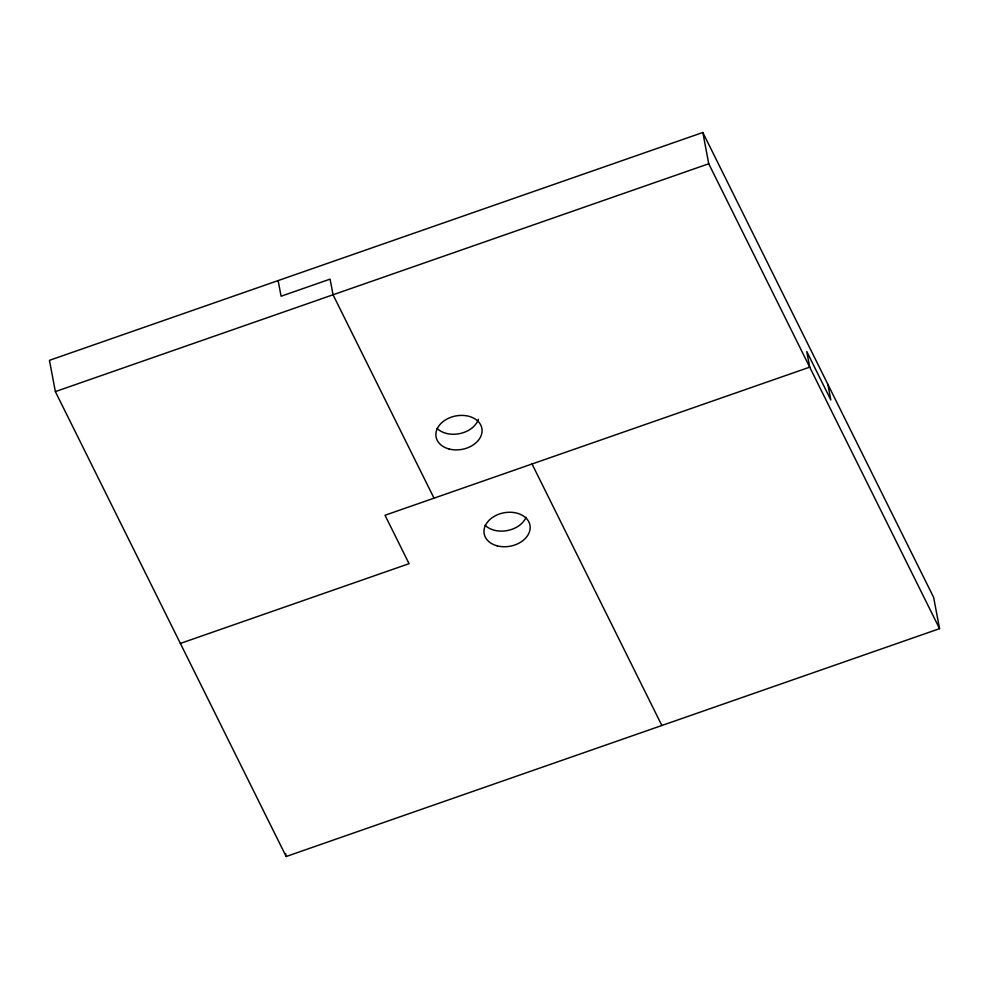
<?xml version="1.0" encoding="UTF-8"?>
<svg xmlns="http://www.w3.org/2000/svg" width="989" height="989" viewBox="0 0 989 989"><rect width="100%" height="100%" fill="white"/><g stroke="black" fill="none" stroke-linecap="round" stroke-linejoin="round"><path stroke-width="1.48" d="M702.833 132.489L49.45 360.33L55.359 391.607L286.167 856.511L939.55 628.67L933.641 597.393L702.833 132.489L708.742 163.766L939.55 628.67M55.359 391.607L708.742 163.766M180.381 643.431L409.063 563.681L385.018 515.257L809.719 367.154L806.764 351.528L830.809 399.952L827.855 384.313M532.033 463.989L661.864 725.493M434.023 498.172L333.046 294.771L330.091 279.133L281.086 296.23L278.132 280.592M285.598 853.532L286.167 856.511M478.416 419.311A23.291 16.998 -10.7 0 1 460.083 433.541A23.291 16.998 -10.7 0 1 436.99 428.361M526.074 517.284A23.291 16.998 -10.7 0 1 507.419 530.549A23.291 16.998 -10.7 0 1 485.067 525.221M449.031 448.981A23.291 16.998 -10.7 0 0 482.014 429.325A23.291 16.998 -10.7 0 0 445.915 419.645A23.291 16.998 -10.7 0 0 449.031 448.981M497.108 545.829A23.291 16.998 -10.7 0 0 530.104 526.185A23.291 16.998 -10.7 0 0 494.006 516.505A23.291 16.998 -10.7 0 0 497.108 545.829"/></g></svg>
